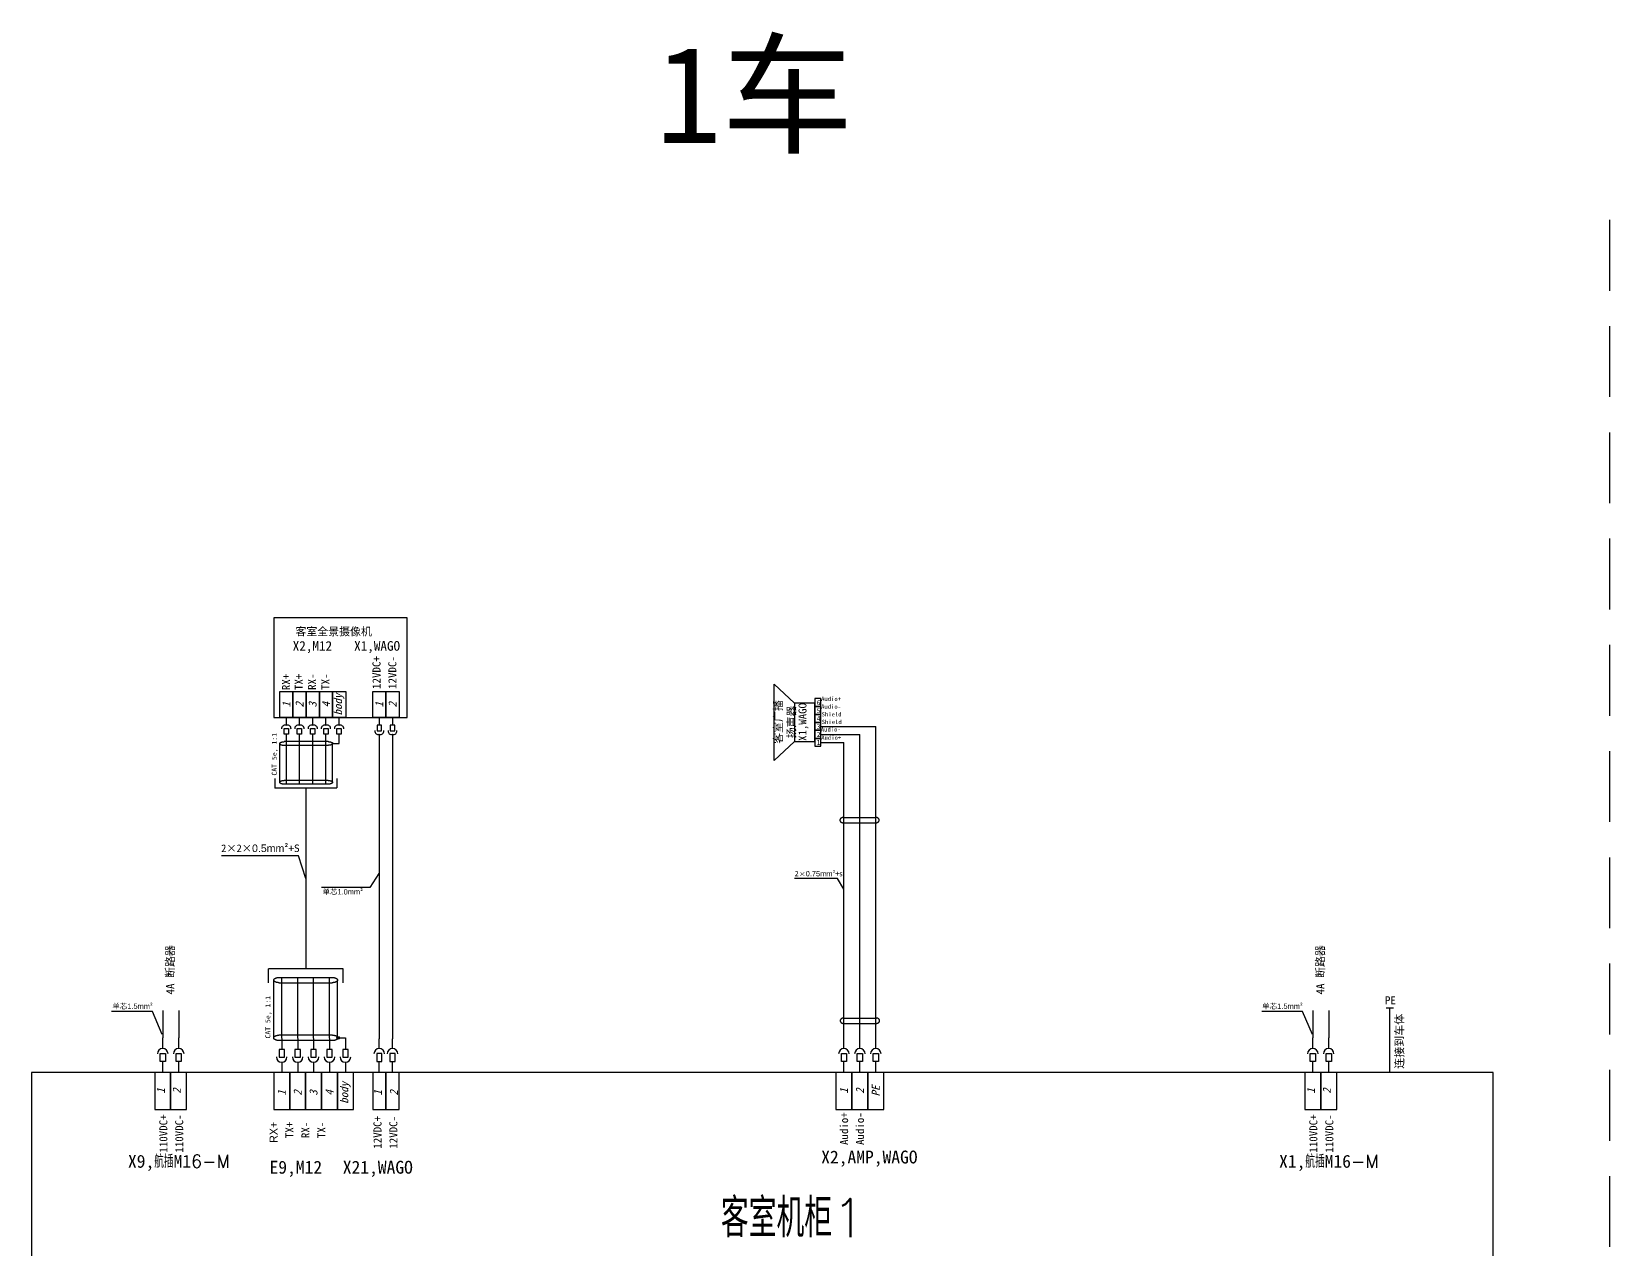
# Model space of a CAD drawing. Header units: millimetres. Extents: x -9110 to 102990, y -380 to 207980.
# Drawn here: x 13519 to 24661, y 130296 to 138894 of the extents above; entities that cross this region are included whole.
import ezdxf

# ---------------------------------------------------------------- set-up
doc = ezdxf.new("R2010")
doc.units = ezdxf.units.MM
doc.header["$LTSCALE"] = 1000
doc.header["$MEASUREMENT"] = 0
doc.linetypes.add('DASHED', pattern=[0.75, 0.5, -0.25])
doc.layers.add('电气', color=7, linetype='Continuous')
doc.layers.add('连接线', color=7, linetype='Continuous')
doc.styles.add('HORIZONTALGBCBIG', font='txt.shx', dxfattribs={"bigfont": 'gbcbig.shx'})
doc.styles.get("Standard").update_dxf_attribs({"font": 'simhei.ttf'})
doc.styles.add('STYLE1', font='txt.shx')
doc.dimstyles.get("Standard").update_dxf_attribs({"dimscale": 2, "dimtxt": 2.5, "dimasz": 2.5, "dimexe": 1.2, "dimexo": 0, "dimgap": 1.2, "dimtad": 0, "dimtih": 1, "dimtoh": 1, "dimzin": 12, "dimdsep": 46, "dimtxsty": 'STYLE1', "dimcen": 0.09, "dimadec": 0, "dimazin": 3, "dimtfac": 1, "dimtofl": 0, "dimtmove": 0, "dimatfit": 3, "dimfxl": 1.2, "dimtolj": 1, "dimtzin": 0, "dimarcsym": 0})

msp = doc.modelspace()

# ---------------------------------------------------------------- linework, layer by layer
at = {"color": 165, "linetype": 'Continuous'}
for p, q in [((15318, 133998), (15318, 134051)), ((15504, 133998), (15504, 134051)), ((15598, 133998), (15598, 134051)), ((15691, 133998), (15691, 134051)), ((15974, 134051), (15974, 133998)), ((16068, 134051), (16068, 133998)), ((15318, 133881), (15318, 133933)), ((15411, 133881), (15411, 133933)), ((15504, 133881), (15504, 133933)), ((15598, 133881), (15598, 133933)), ((15691, 133881), (15691, 133933)), ((15974, 133933), (15974, 133881)), ((15318, 133581), (15318, 133881)), ((15411, 133581), (15411, 133881)), ((15504, 133581), (15504, 133882)), ((15598, 133581), (15598, 133882)), ((15285, 131787), (15285, 132218)), ((15398, 131787), (15398, 132218)), ((15510, 131787), (15510, 132216)), ((15623, 131787), (15623, 132216)), ((15285, 131786), (15285, 131711)), ((15398, 131786), (15398, 131711)), ((15510, 131786), (15510, 131711)), ((15623, 131786), (15623, 131711)), ((15735, 131786), (15735, 131711)), ((15285, 131617), (15285, 131546)), ((15398, 131617), (15398, 131546)), ((15510, 131617), (15510, 131546)), ((15623, 131617), (15623, 131546)), ((15735, 131617), (15735, 131546))]:
    msp.add_line(p, q, dxfattribs=at)
at = {"color": 7, "linetype": 'ByBlock', "ltscale": 0.5}
for p, q in [((15411, 133998), (15411, 134051)), ((16068, 133933), (16068, 133881)), ((15974, 133881), (15974, 131783)), ((16068, 133881), (16068, 131783)), ((15456, 133554), (15456, 132277))]:
    msp.add_line(p, q, dxfattribs=at)
at = {"color": 94}
for p in [(19092, 133989), (19480, 131802)]:
    msp.add_line(p, (19480, 133989), dxfattribs=at)
for p, q in [((19092, 133932), (19368, 133932)), ((19368, 131802), (19368, 133932)), ((19092, 133876), (19255, 133876)), ((19255, 131802), (19255, 133876))]:
    msp.add_line(p, q)
at = {"color": 94, "linetype": 'DASHED'}
for p, q in [((15271, 133593), (15271, 133867)), ((15613, 133881), (15302, 133881)), ((15613, 133854), (15302, 133854)), ((15644, 133594), (15644, 133869)), ((15613, 133607), (15302, 133607)), ((15613, 133581), (15302, 133581)), ((15229, 131793), (15229, 132200)), ((15267, 132216), (15642, 132216)), ((15267, 132179), (15642, 132179)), ((15679, 131800), (15679, 132194)), ((15645, 131809), (15266, 131809)), ((15645, 131771), (15266, 131771))]:
    msp.add_line(p, q, dxfattribs=at)
at = {"color": 112, "linetype": 'DASHED'}
for p, q in [((19250, 133346), (19481, 133346)), ((19250, 133308), (19481, 133308)), ((19252, 131929), (19484, 131929)), ((19252, 131892), (19484, 131892))]:
    msp.add_line(p, q, dxfattribs=at)
at = {"color": 9, "linetype": 'Continuous'}
for p, q in [((14445, 131715), (14445, 131790)), ((14558, 131715), (14558, 131790)), ((15974, 131715), (15974, 131783)), ((16068, 131715), (16068, 131783)), ((19255, 131715), (19255, 131802)), ((19368, 131715), (19368, 131802)), ((19480, 131715), (19480, 131802)), ((22566, 131715), (22566, 131790)), ((22678, 131715), (22678, 131790)), ((14445, 131546), (14445, 131621)), ((14558, 131546), (14558, 131621)), ((15974, 131546), (15974, 131621)), ((16068, 131546), (16068, 131621)), ((19255, 131546), (19255, 131621)), ((19368, 131546), (19368, 131621)), ((19480, 131546), (19480, 131621)), ((22566, 131546), (22566, 131621)), ((22678, 131546), (22678, 131621))]:
    msp.add_line(p, q, dxfattribs=at)
msp.add_lwpolyline([(15229, 134051), (16171, 134051), (16171, 134756), (15229, 134756)], close=True)
at = {"color": 165, "linetype": 'Continuous'}
for points in [[(15364, 134234), (15364, 134051), (15271, 134051), (15271, 134234)], [(15458, 134234), (15458, 134051), (15364, 134051), (15364, 134234)], [(15551, 134234), (15551, 134051), (15458, 134051), (15458, 134234)], [(15644, 134234), (15644, 134051), (15551, 134051), (15551, 134234)], [(15738, 134234), (15738, 134051), (15644, 134051), (15644, 134234)], [(16021, 134234), (16021, 134051), (15928, 134051), (15928, 134234)], [(16114, 134234), (16114, 134051), (16021, 134051), (16021, 134234)], [(15302, 133973), (15333, 133973), (15333, 133934), (15302, 133934)], [(15395, 133973), (15426, 133973), (15426, 133934), (15395, 133934)], [(15489, 133973), (15520, 133973), (15520, 133934), (15489, 133934)], [(15582, 133973), (15613, 133973), (15613, 133934), (15582, 133934)], [(15675, 133973), (15706, 133973), (15706, 133934), (15675, 133934)], [(15959, 133958), (15990, 133958), (15990, 133997), (15959, 133997)], [(16052, 133958), (16083, 133958), (16083, 133997), (16052, 133997)], [(15267, 131653), (15304, 131653), (15304, 131709), (15267, 131709)], [(15379, 131653), (15417, 131653), (15417, 131709), (15379, 131709)], [(15492, 131653), (15529, 131653), (15529, 131709), (15492, 131709)], [(15604, 131653), (15642, 131653), (15642, 131709), (15604, 131709)], [(15717, 131653), (15754, 131653), (15754, 131709), (15717, 131709)], [(15342, 131284), (15342, 131546), (15229, 131546), (15229, 131284)], [(15454, 131284), (15454, 131546), (15342, 131546), (15342, 131284)], [(15567, 131284), (15567, 131546), (15454, 131546), (15454, 131284)], [(15679, 131284), (15679, 131546), (15567, 131546), (15567, 131284)], [(15792, 131284), (15792, 131546), (15679, 131546), (15679, 131284)]]:
    msp.add_lwpolyline(points, close=True, dxfattribs=at)
at = {"color": 9, "linetype": 'Continuous'}
for points in [[(19092, 134186), (19050, 134186), (19050, 134129), (19092, 134129)], [(19092, 134129), (19050, 134129), (19050, 134073), (19092, 134073)], [(19092, 134073), (19050, 134073), (19050, 134017), (19092, 134017)], [(19092, 134017), (19050, 134017), (19050, 133961), (19092, 133961)], [(19092, 133961), (19050, 133961), (19050, 133904), (19092, 133904)], [(19092, 133904), (19050, 133904), (19050, 133848), (19092, 133848)], [(14426, 131679), (14464, 131679), (14464, 131623), (14426, 131623)], [(14539, 131679), (14576, 131679), (14576, 131623), (14539, 131623)], [(15993, 131679), (15956, 131679), (15956, 131623), (15993, 131623)], [(16086, 131679), (16049, 131679), (16049, 131623), (16086, 131623)], [(19237, 131679), (19274, 131679), (19274, 131623), (19237, 131623)], [(19349, 131679), (19387, 131679), (19387, 131623), (19349, 131623)], [(19462, 131679), (19499, 131679), (19499, 131623), (19462, 131623)], [(22547, 131679), (22585, 131679), (22585, 131623), (22547, 131623)], [(22660, 131679), (22697, 131679), (22697, 131623), (22660, 131623)], [(14501, 131284), (14501, 131546), (14389, 131546), (14389, 131284)], [(14614, 131284), (14614, 131546), (14501, 131546), (14501, 131284)], [(16021, 131284), (16021, 131546), (15928, 131546), (15928, 131284)], [(16114, 131284), (16114, 131546), (16021, 131546), (16021, 131284)], [(19312, 131284), (19312, 131546), (19199, 131546), (19199, 131284)], [(19424, 131284), (19424, 131546), (19312, 131546), (19312, 131284)], [(19537, 131284), (19537, 131546), (19424, 131546), (19424, 131284)], [(22622, 131284), (22622, 131546), (22510, 131546), (22510, 131284)], [(22735, 131284), (22735, 131546), (22622, 131546), (22622, 131284)]]:
    msp.add_lwpolyline(points, close=True, dxfattribs=at)
at = {"color": 94, "linetype": 'Continuous'}
for points in [[(15644, 133869), (15691, 133869), (15691, 133913)], [(15683, 131791), (15735, 131790), (15735, 131767)]]:
    msp.add_lwpolyline(points, dxfattribs=at)
at = {"color": 7, "linetype": 'Continuous'}
msp.add_lwpolyline([(13519, 129484), (23840, 129484), (23840, 131546), (13519, 131546)], close=True, dxfattribs=at)
at = {"color": 94, "linetype": 'Continuous'}
msp.add_circle((15683, 131790), 9.38, dxfattribs=at)
at = {"color": 9, "linetype": 'Continuous'}
for centre, start, end in [((14445, 131677), 90, 180), ((14445, 131677), 0, 90), ((14558, 131677), 90, 180), ((14558, 131677), 0, 90), ((15974, 131677), 90, 180), ((15974, 131677), 0, 90), ((16068, 131677), 90, 180), ((16068, 131677), 0, 90), ((19255, 131677), 90, 180), ((19255, 131677), 0, 90), ((19368, 131677), 90, 180), ((19368, 131677), 0, 90), ((19480, 131677), 90, 180), ((19480, 131677), 0, 90), ((22566, 131677), 90, 180), ((22566, 131677), 0, 90), ((22678, 131677), 90, 180), ((22678, 131677), 0, 90)]:
    msp.add_arc(centre, 37.5, start, end, dxfattribs=at)
at = {"color": 165, "linetype": 'Continuous'}
for centre, start, end in [((15285, 131655), 180, 270), ((15285, 131655), 270, 0), ((15398, 131655), 180, 270), ((15398, 131655), 270, 0), ((15510, 131655), 180, 270), ((15510, 131655), 270, 0), ((15623, 131655), 180, 270), ((15623, 131655), 270, 0), ((15735, 131655), 180, 270), ((15735, 131655), 270, 0)]:
    msp.add_arc(centre, 37.5, start, end, dxfattribs=at)
at = {"color": 165, "linetype": 'Continuous', "extrusion": (0, 0, -1)}
for centre, major_axis in [((15319, 133965), (24.1, -28.7)), ((15316, 133965), (-24.1, -28.7)), ((15412, 133965), (24.1, -28.7)), ((15409, 133965), (-24.1, -28.7)), ((15506, 133965), (24.1, -28.7)), ((15503, 133965), (-24.1, -28.7)), ((15599, 133965), (24.1, -28.7)), ((15596, 133965), (-24.1, -28.7)), ((15692, 133965), (24.1, -28.7)), ((15689, 133965), (-24.1, -28.7))]:
    msp.add_ellipse(centre, major_axis=major_axis, ratio=0.76647, start_param=2.356194, end_param=3.926991, dxfattribs=at)
at = {"color": 165, "linetype": 'Continuous'}
for centre, major_axis in [((15976, 133966), (24.1, 28.7)), ((15973, 133966), (-24.1, 28.7)), ((16069, 133966), (24.1, 28.7)), ((16066, 133966), (-24.1, 28.7))]:
    msp.add_ellipse(centre, major_axis=major_axis, ratio=0.76647, start_param=2.356194, end_param=3.926991, dxfattribs=at)
at = {"color": 94, "linetype": 'DASHED', "extrusion": (0, 0, -1)}
for centre, major_axis, ratio, start_param, end_param in [((15302, 133867), (31.1, 0), 0.42025, 3.141593, 4.712389), ((15302, 133867), (31.1, 0), 0.42025, 1.570796, 3.141593), ((15613, 133868), (-31.1, 0), 0.42025, 1.570796, 3.141593), ((15613, 133868), (-31.1, 0), 0.42025, 3.141593, 4.712389), ((15302, 133594), (31.1, 0), 0.42025, 3.141593, 4.712389), ((15302, 133594), (31.1, 0), 0.42025, 1.570796, 3.141593), ((15613, 133594), (-31.1, 0), 0.42025, 1.570796, 3.141593), ((15613, 133594), (-31.1, 0), 0.42025, 3.141593, 4.712389), ((15267, 132198), (-37.5, 0), 0.5, 0, 1.570796), ((15267, 132198), (-37.5, 0), 0.5, 4.712389, 6.283185), ((15642, 132198), (37.5, 0), 0.5, 4.712389, 6.283185), ((15642, 132198), (37.5, 0), 0.5, 0, 1.570796), ((15266, 131790), (-37.5, 0), 0.5, 0, 1.570796), ((15645, 131790), (37.5, 0), 0.5, 4.712389, 6.283185), ((15266, 131790), (-37.5, 0), 0.5, 4.712389, 6.283185), ((15645, 131790), (37.5, 0), 0.5, 0, 1.570796)]:
    msp.add_ellipse(centre, major_axis=major_axis, ratio=ratio, start_param=start_param, end_param=end_param, dxfattribs=at)
at = {"color": 94, "linetype": 'Continuous', "extrusion": (0, 0, -1)}
msp.add_ellipse((15644, 133869), major_axis=(0, 6.54), ratio=0.5, dxfattribs=at)
at = {"color": 112, "linetype": 'DASHED'}
for centre, major_axis, start_param, end_param in [((19250, 133327), (-23.1, 0), 4.712389, 6.283185), ((19250, 133327), (-23.1, 0), 0, 1.570796), ((19481, 133327), (23.1, 0), 0, 1.570796), ((19481, 133327), (23.1, 0), 4.712389, 6.283185), ((19252, 131911), (-23.1, 0), 4.712389, 6.283185), ((19484, 131911), (23.1, 0), 0, 1.570796), ((19252, 131911), (-23.1, 0), 0, 1.570796), ((19484, 131911), (23.1, 0), 4.712389, 6.283185)]:
    msp.add_ellipse(centre, major_axis=major_axis, ratio=0.810811, start_param=start_param, end_param=end_param, dxfattribs=at)
at = {"layer": '电气', "linetype": 'Continuous'}
for p, q in [((19050, 134073), (19085, 134073)), ((19050, 133961), (19086, 133961))]:
    msp.add_line(p, q, dxfattribs=at)
for points in [[(18763, 133747), (18763, 134286), (18906, 134152), (18906, 133882)], [(19050, 133882), (19050, 134152), (18906, 134152), (18906, 133882)]]:
    msp.add_lwpolyline(points, close=True, dxfattribs=at)
at = {"layer": '连接线', "linetype": 'DASHED'}
msp.add_line((24661, 137564), (24661, 121627), dxfattribs=at)
at = {"layer": '连接线', "linetype": 'Continuous'}
for p, q in [((15237, 133622), (15237, 133553)), ((15675, 133622), (15675, 133554)), ((15237, 133554), (15675, 133554)), ((15192, 132179), (15192, 132277)), ((15720, 132277), (15192, 132277)), ((15720, 132179), (15720, 132277)), ((14445, 131984), (14445, 131790)), ((14558, 131984), (14558, 131790)), ((22566, 131984), (22566, 131790)), ((22678, 131984), (22678, 131790))]:
    msp.add_line(p, q, dxfattribs=at)
at = {"layer": '连接线', "color": 2, "linetype": 'Continuous'}
for p, q in [((23084, 132001), (23135, 132001)), ((23110, 131550), (23110, 132001))]:
    msp.add_line(p, q, dxfattribs=at)

# ---------------------------------------------------------------- texts
at = {"style": 'HORIZONTALGBCBIG'}
for s, insert, char_height, width, attachment_point in [('{\\fSimSun|b1|i0|c134|p2;\\C7;1车\\P}', (18625, 138411), 682.13, 3375, 5), ('{\\fSimSun|b0|i0|c134|p2;\\H1x;\\C7;X2,M12}', (15502, 134548), 68.21, 359.71, 5), ('{\\fSystem|b0|i0|c134|p34;客室全景摄像机\\P}', (15652, 134655), 56.5, 750, 5), ('{\\fSimSun|b0|i0|c134|p2;\\C7;X1,WAGO}', (15959, 134548), 68.21, 359.71, 5), ('{\\fSimSun|b0|i0|c134|p2;\\C7;Audio+}', (19235, 134183), 30, 264.27, 6), ('{\\fSimSun|b0|i0|c134|p2;\\C7;Audio-}', (19235, 134128), 30, 264.27, 6), ('{\\fSimSun|b0|i0|c134|p2;\\C7;Shield}', (19238, 134074), 30, 264.27, 6), ('{\\fSimSun|b0|i0|c134|p2;\\C7;Shield}', (19239, 134020), 30, 264.27, 6), ('{\\fSimSun|b0|i0|c134|p2;\\C7;Audio-}', (19233, 133967), 30, 264.27, 6), ('{\\fSimSun|b0|i0|c134|p2;\\C7;Audio+}', (19236, 133909), 30, 264.27, 6), ('{\\fSimSun|b0|i0|c134|p2;\\C2;PE}', (23075, 132055), 56.84, 89.16, 4), ('{\\fSimSun|b0|i0|c134|p2;X9,}航插{\\fSimSun|b0|i0|c134|p2;M1}6-M', (14559, 130907), 90.95, 768.75, 5), ('{\\fSimSun|b0|i0|c134|p2;\\C7;E9,M12}', (15385, 130865), 90.95, 750, 5), ('{\\fSimSun|b0|i0|c134|p2;\\C7;X21,WAGO}', (15964, 130865), 90.95, 750, 5), ('{\\fSimSun|b0|i0|c134|p2;X2,AMP,WAGO}', (19435, 130937), 90.95, 750, 5), ('{\\fSimSun|b0|i0|c134|p2;X1,}航插{\\fSimSun|b0|i0|c134|p2;M16}-M', (22679, 130907), 90.95, 768.75, 5), ('客室机柜1', (18896, 130519), 272.9, 11304.38, 5)]:
    msp.add_mtext(s, dxfattribs=dict(at, insert=insert, char_height=char_height, width=width, attachment_point=attachment_point))
at = {"rotation": 90, "style": 'HORIZONTALGBCBIG'}
for s, insert, char_height, width, attachment_point in [('{\\fSimSun|b0|i0|c134|p2;\\C7;12VDC+}', (15955, 134485), 56.84, 375, 6), ('{\\fSimSun|b0|i0|c134|p2;\\C7;12VDC-}', (16067, 134485), 56.84, 375, 6), ('{\\fSimSun|b0|i1|c134|p2;\\C7;1}', (15318, 134142), 56.5, 183.08, 5), ('{\\fSimSun|b0|i1|c134|p2;\\C7;2}', (15411, 134142), 56.5, 183.08, 5), ('{\\fSimSun|b0|i1|c134|p2;\\C7;3}', (15504, 134142), 56.5, 183.08, 5), ('{\\fSimSun|b0|i1|c134|p2;\\C7;4}', (15598, 134142), 56.5, 183.08, 5), ('{\\fSimSun|b0|i1|c134|p2;\\C7;body}', (15691, 134220), 56.5, 183.08, 6), ('{\\fSimSun|b0|i1|c134|p2;\\C7;1}', (15974, 134142), 56.5, 183.08, 5), ('{\\fSimSun|b0|i1|c134|p2;\\C7;2}', (16068, 134142), 56.5, 183.08, 5), ('{\\fSystem|b0|i0|c134|p34;客室广播扬声器\\P}', (18841, 134020), 56.25, 342.49, 5), ('{\\fSimSun|b0|i0|c134|p2;\\C7;X1,WAGO}', (18970, 134020), 56.25, 342.49, 5), ('{\\fSimSun|b0|i0|c134|p2;\\C7;CAT 5e, 1:1}', (15237, 133792), 35, 386.31, 5), ('{\\fSimSun|b0|i0|c134|p2;\\C4;4A 断路器}', (14501, 132096), 56.84, 511.72, 4), ('{\\fSimSun|b0|i0|c134|p2;\\C4;4A 断路器}', (22622, 132096), 56.84, 511.72, 4), ('{\\fSimSun|b0|i0|c134|p2;\\C7;CAT 5e, 1:1}', (15192, 131936), 35, 393.96, 5), ('{\\fSimSun|b0|i0|c134|p2;\\C2;连接到车体}', (23181, 131572), 56.84, 817.63, 4), ('\\pxqc;{\\fSimSun|b0|i1|c134|p2;\\H1x;\\C7;body}', (15735, 131533), 56.84, 262.5, 6), ('{\\fSimSun|b0|i1|c134|p2;\\H1x;\\C7;1}', (14432, 131415), 56.84, 262.5, 5), ('{\\fSimSun|b0|i1|c134|p2;\\C7;2}', (14544, 131415), 56.5, 262.5, 5), ('\\pxqc;{\\fSimSun|b0|i1|c134|p2;\\H1x;\\C7;1}', (15285, 131533), 56.84, 262.5, 6), ('\\pxqc;{\\fSimSun|b0|i1|c134|p2;\\H1x;\\C7;2}', (15398, 131533), 56.84, 262.5, 6), ('\\pxqc;{\\fSimSun|b0|i1|c134|p2;\\H1x;\\C7;3}', (15510, 131533), 56.84, 262.5, 6), ('\\pxqc;{\\fSimSun|b0|i1|c134|p2;\\H1x;\\C7;4}', (15623, 131533), 56.84, 262.5, 6), ('{\\fSimSun|b0|i1|c134|p2;\\C7;1}', (19255, 131415), 56.5, 262.5, 5), ('{\\fSimSun|b0|i1|c134|p2;\\C7;2}', (19368, 131415), 56.5, 262.5, 5), ('{\\fSimSun|b0|i1|c134|p2;\\C7;PE}', (19480, 131415), 56.84, 262.5, 5), ('{\\fSimSun|b0|i1|c134|p2;\\H1x;\\C7;1}', (22553, 131415), 56.84, 262.5, 5), ('{\\fSimSun|b0|i1|c134|p2;\\C7;2}', (22665, 131415), 56.5, 262.5, 5), ('{\\fSimSun|b0|i0|c134|p2;\\C7;Audio+}', (19257, 131034), 56.5, 261, 4), ('{\\fSimSun|b0|i0|c134|p2;\\C7;Audio-}', (19369, 131034), 56.5, 261, 4), ('{\\fSimSun|b0|i0|c134|p2;\\C7;110VDC+}', (14450, 130980), 56.5, 337.5, 4), ('{\\fSimSun|b0|i0|c134|p2;\\C7;110VDC-}', (14562, 130980), 56.5, 337.5, 4), ('{\\fSimSun|b0|i0|c134|p2;\\C7;12VDC+}', (15962, 131239), 56.84, 375, 6), ('{\\fSimSun|b0|i0|c134|p2;\\C7;12VDC-}', (16074, 131239), 56.84, 375, 6), ('{\\fSimSun|b0|i0|c134|p2;\\C7;110VDC+}', (22570, 130980), 56.5, 337.5, 4), ('{\\fSimSun|b0|i0|c134|p2;\\C7;110VDC-}', (22683, 130980), 56.5, 337.5, 4)]:
    msp.add_mtext(s, dxfattribs=dict(at, insert=insert, char_height=char_height, width=width, attachment_point=attachment_point))
at = {"char_height": 56.84, "attachment_point": 6, "rotation": 90}
for s, insert, width in [('{\\fSimSun|b0|i0|c134|p2;\\C7;RX\\fSimSun|b0|i0|c0|p2;+}', (15316, 134360), 185.84), ('{\\fSimSun|b0|i0|c134|p2;\\C7;TX\\fSimSun|b0|i0|c0|p2;+}', (15406, 134361), 211.05), ('{\\fSimSun|b0|i0|c134|p2;\\C7;RX\\fSimSun|b0|i0|c0|p2;-}', (15499, 134362), 195.36), ('{\\fSimSun|b0|i0|c134|p2;\\C7;TX\\fSimSun|b0|i0|c0|p2;-}', (15594, 134362), 195.36), ('{\\fLiSu|b0|i0|c134|p49;\\C7;RX+}', (15228, 131198), 205.78), ('{\\fSimSun|b0|i0|c134|p2;\\C7;TX\\fSimSun|b0|i0|c0|p2;+}', (15340, 131198), 190.78), ('{\\fSimSun|b0|i0|c134|p2;\\C7;RX\\fSimSun|b0|i0|c0|p2;-}', (15453, 131198), 168.28), ('{\\fSimSun|b0|i0|c134|p2;\\C7;TX\\fSimSun|b0|i0|c0|p2;-}', (15565, 131198), 168.28)]:
    msp.add_mtext(s, dxfattribs=dict(at, insert=insert, width=width))
at = {"color": 7, "linetype": 'ByBlock', "ltscale": 0.5, "char_height": 35, "width": 42.07, "attachment_point": 1}
for s, insert in [('6', (19063, 134174)), ('4', (19063, 134062)), ('5', (19063, 134118)), ('3', (19063, 134005)), ('2', (19063, 133949)), ('1', (19063, 133893))]:
    msp.add_mtext(s, dxfattribs=dict(at, insert=insert))
at = {"color": 1}
for s, insert, char_height, width, attachment_point in [('{\\fSimSun|b0|i0|c134|p2;2×2×\\fArial|b0|i0|c0|p32;0.5mm\\fCalibri|b0|i0|c0|p32;²+S}', (14858, 133155), 53.36, 648.97, 1), ('{\\fSimSun|b0|i0|c134|p2;2\\H0.83333x;×\\fArial|b0|i0|c0|p32;\\H1.2x;0.75mm\\fCalibri|b0|i0|c0|p32;²+s}', (18907, 132968), 37.5, 349.55, 1), ('{\\fSimSun|b0|i0|c134|p2;单芯\\fArial|b0|i0|c0|p32;1.0mm\\fCalibri|b0|i0|c0|p32;²}', (15574, 132798), 37.5, 345.65, 7), ('{\\fSimSun|b0|i0|c134|p2;单芯\\fArial|b0|i0|c0|p32;1.5mm\\fCalibri|b0|i0|c0|p32;²}', (14090, 132032), 37.5, 289.87, 1), ('{\\fSimSun|b0|i0|c134|p2;单芯\\fArial|b0|i0|c0|p32;1.5mm\\fCalibri|b0|i0|c0|p32;²}', (22210, 132032), 37.5, 289.87, 1)]:
    msp.add_mtext(s, dxfattribs=dict(at, insert=insert, char_height=char_height, width=width, attachment_point=attachment_point))
at = {"color": 9, "linetype": 'Continuous', "char_height": 56.84, "width": 262.5, "attachment_point": 6, "rotation": 90, "style": 'HORIZONTALGBCBIG'}
for s, insert in [('\\pxqc;{\\fSimSun|b0|i1|c134|p2;\\H1x;\\C7;1}', (15964, 131533)), ('\\pxqc;{\\fSimSun|b0|i1|c134|p2;\\H1x;\\C7;2}', (16077, 131533))]:
    msp.add_mtext(s, dxfattribs=dict(at, insert=insert))

# ---------------------------------------------------------------- leaders
for points, override in [([(15456, 132915), (15404, 133074), (14859, 133074)], {"dimasz": 2, "dimgap": 0.09, "dimtad": 0, "dimtih": 0, "dimtoh": 0, "dimdec": 2, "dimclrd": 1}), ([(15971, 132951), (15907, 132852), (15566, 132852)], {"dimasz": 1, "dimgap": 0.09, "dimtad": 0, "dimtih": 0, "dimtoh": 0, "dimdec": 2, "dimclrd": 1}), ([(19255, 132840), (19209, 132916), (18906, 132916)], {"dimasz": 1, "dimgap": 0.09, "dimtad": 0, "dimtih": 0, "dimtoh": 0, "dimdec": 2, "dimclrd": 1})]:
    msp.add_leader(points, dimstyle='Standard', override=override)
at = {"color": 1}
for points in [[(14442, 131813), (14373, 131975), (14084, 131975)], [(22563, 131813), (22493, 131975), (22205, 131975)]]:
    msp.add_leader(points, dimstyle='Standard', override={"dimasz": 2, "dimgap": 0.09, "dimtad": 0, "dimtih": 0, "dimtoh": 0, "dimdec": 2, "dimclrd": 1}, dxfattribs=at)

doc.saveas('drawing.dxf')
